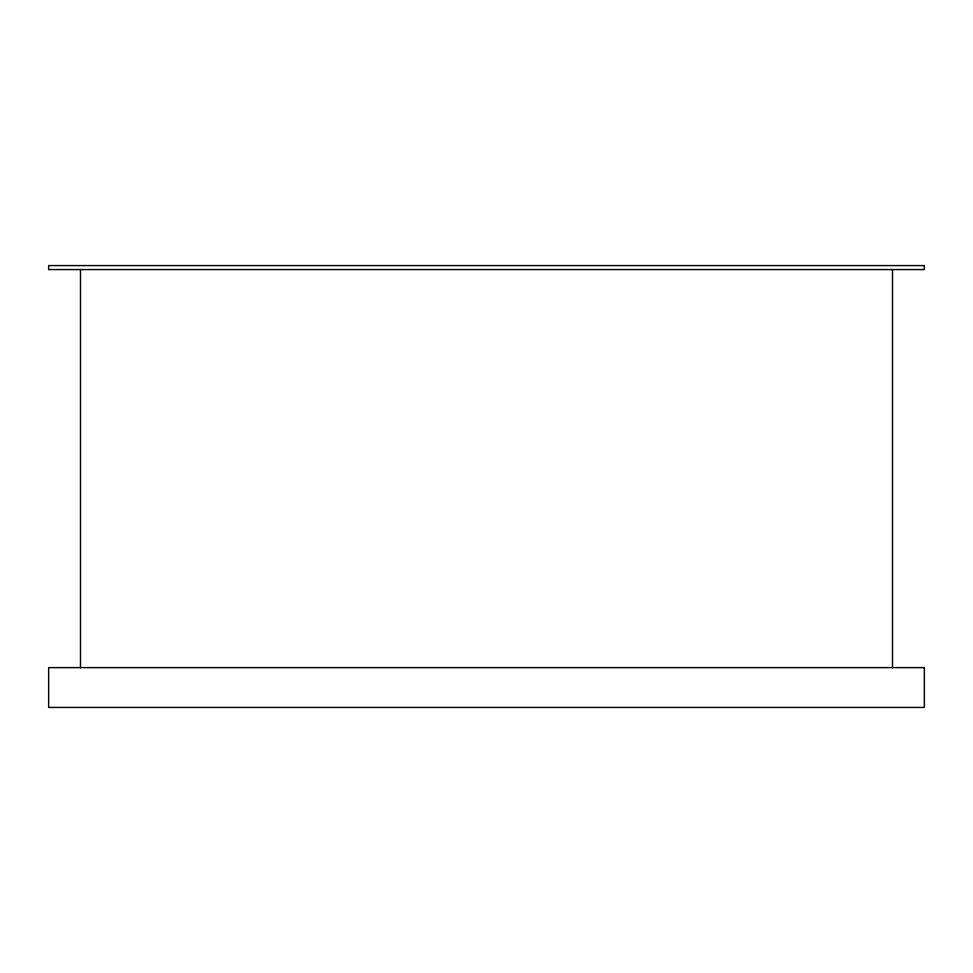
<?xml version="1.0" encoding="UTF-8"?>
<svg xmlns="http://www.w3.org/2000/svg" width="973" height="973" viewBox="0 0 973 973"><rect width="100%" height="100%" fill="white"/><g stroke="black" fill="none" stroke-linecap="round" stroke-linejoin="round"><path stroke-width="1.46" d="M892.509 269.57L892.509 667.612M80.491 269.57L80.491 667.612M924.35 265.58L48.65 265.58L48.65 269.57L924.35 269.57L924.35 265.58M924.35 667.612L48.65 667.612L48.65 707.42L924.35 707.42L924.35 667.612"/></g></svg>
